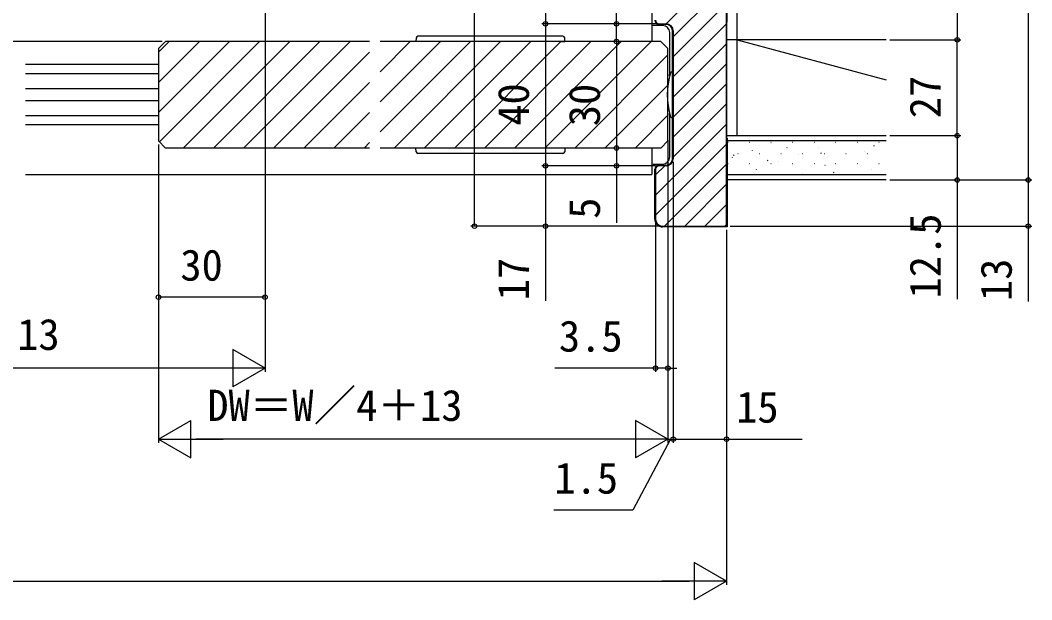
# Model space of a CAD drawing. Units: millimetres, scale not verified. Extents: x -525 to 525, y -783 to 779.
# Drawn here: x -94.5 to 190.5, y -388.8 to -225.6 of the extents above; entities that cross this region are included whole.
import ezdxf
from ezdxf.enums import TextEntityAlignment as Align

# ---------------------------------------------------------------- set-up
doc = ezdxf.new("R2010")
doc.units = ezdxf.units.MM
doc.header["$LTSCALE"] = 4
for name, color, linetype in [('0-5_YKK_12', 2, 'Continuous'), ('0-6_YKK_13', 4, 'Continuous'), ('0-8_YKK_D', 6, 'Continuous'), ('0-A_YSS_K', 3, 'Continuous'), ('0-B_YSS_KE', 3, 'Continuous')]:
    doc.layers.add(name, color=color, linetype=linetype)
doc.styles.add('ＭＳ ゴシック', font='')
doc.styles.get('ＭＳ ゴシック').set_extended_font_data('MS Gothic')

msp = doc.modelspace()

# ---------------------------------------------------------------- linework, layer by layer
at = {"layer": '0-5_YKK_12'}
for p, q in [((83.5, -142.578), (83.5, -231.578)), ((-55.5, -233.578), (-53.5, -231.578)), ((-55.5, -234.607), (-52.47, -231.578)), ((-55.5, -243.093), (-43.985, -231.578)), ((-55.5, -251.578), (-35.499, -231.578)), ((-55.5, -233.578), (-55.5, -259.578)), ((-55.257, -259.82), (-27.014, -231.578)), ((3.91, -231.578), (-53.5, -231.578)), ((-48.529, -261.578), (-18.529, -231.578)), ((-40.044, -261.578), (-10.044, -231.578)), ((-31.558, -261.578), (-1.558, -231.578)), ((86, -231.578), (6.91, -231.578)), ((6.91, -231.595), (6.927, -231.578)), ((6.91, -240.08), (15.412, -231.578)), ((6.91, -248.565), (23.897, -231.578)), ((6.91, -257.051), (32.383, -231.578)), ((10.868, -261.578), (40.868, -231.578)), ((19.353, -261.578), (49.353, -231.578)), ((27.839, -261.578), (57.839, -231.578)), ((36.324, -261.578), (66.324, -231.578)), ((44.809, -261.578), (74.809, -231.578)), ((53.294, -261.578), (83.294, -231.578)), ((86, -231.578), (88, -233.578)), ((88, -259.578), (88, -233.578)), ((-23.073, -261.578), (3.91, -234.595)), ((61.78, -261.578), (88, -235.357)), ((-55.5, -238.078), (-92.992, -238.078)), ((-55.5, -240.678), (-92.992, -240.678)), ((-55.5, -244.878), (-92.992, -244.878)), ((-14.588, -261.578), (3.91, -243.08)), ((70.265, -261.578), (87.976, -243.867)), ((-55.5, -248.278), (-92.992, -248.278)), ((-55.5, -252.478), (-92.992, -252.478)), ((-6.103, -261.578), (3.91, -251.565)), ((78.75, -261.578), (88, -252.328)), ((-55.5, -255.078), (-92.992, -255.078)), ((-53.5, -261.578), (-55.5, -259.578)), ((3.91, -261.578), (-53.5, -261.578)), ((2.383, -261.578), (3.91, -260.051)), ((86, -261.578), (6.91, -261.578)), ((83.5, -261.578), (83.5, -269.078)), ((83.5, -261.578), (83.5, -269.078)), ((86, -261.578), (88, -259.578)), ((-92.992, -269.078), (83.5, -269.078))]:
    msp.add_line(p, q, dxfattribs=at)
at = {"layer": '0-6_YKK_13'}
for p, q in [((83.5, -227.377), (83.5, -227.409)), ((83.5, -227.409), (83.5, -231.578)), ((17.063, -230.547), (17, -231.578)), ((58.438, -230.078), (17.562, -230.078)), ((59, -231.578), (58.937, -230.547)), ((58.002, -231.578), (59, -231.578)), ((88.5, -240.621), (88.478, -240.839)), ((88.478, -241.286), (88.478, -240.839)), ((89.3, -240.178), (89.02, -240.178)), ((89.3, -240.178), (89.3, -252.978)), ((88.478, -252.315), (88.478, -251.869)), ((88.478, -252.315), (88.5, -252.533)), ((89.02, -252.978), (89.3, -252.978)), ((17.063, -262.608), (17, -261.578)), ((59, -261.578), (58.937, -262.608)), ((83.5, -261.578), (83.5, -265.745)), ((58.438, -263.078), (17.562, -263.078)), ((83.5, -265.745), (83.5, -265.777))]:
    msp.add_line(p, q, dxfattribs=at)
for points in [[(86.5, -227.077), (86.5, -227.077), (83.8, -227.077)], [(88.5, -240.621), (88.5, -229.077), (88.5, -229.077)], [(88.5, -264.077), (88.5, -264.077), (88.5, -252.533)], [(83.8, -266.077), (86.5, -266.077), (86.5, -266.077)]]:
    msp.add_lwpolyline(points, dxfattribs=at)
for centre, radius, start, end in [((83.8, -227.377), 0.3, 90, 174.88985), ((86.5, -229.077), 2, 0.00218, 89.99782), ((17.562, -230.578), 0.5, 90, 176.5), ((58.438, -230.578), 0.5, 3.5, 90), ((108.78, -246.578), 20.98, 162.8442, 197.1558), ((89.02, -240.478), 0.3, 90, 162.8442), ((89.02, -252.678), 0.3, 197.1558, 270), ((17.562, -262.578), 0.5, 183.5, 270), ((58.438, -262.578), 0.5, 270, 356.5), ((86.5, -264.077), 2, 270.00218, 359.99782), ((83.8, -265.777), 0.3, 185.11015, 270)]:
    msp.add_arc(centre, radius, start, end, dxfattribs=at)
for centre, major_axis, start_param, end_param in [((83.8, -227.374), (0.212, 0.214), 2.2670055, 2.3561945), ((83.8, -265.78), (-0.212, 0.214), 0.7853982, 0.8745872)]:
    msp.add_ellipse(centre, major_axis=major_axis, ratio=0.991311, start_param=start_param, end_param=end_param, dxfattribs=at)
at = {"layer": '0-8_YKK_D'}
for p, q in [((33.5, -283.578), (33.5, -73.578)), ((53.5, -73.578), (53.5, -226.578)), ((189.5, -86.577), (189.5, -270.577)), ((169.5, -126.077), (169.5, -231.077)), ((-25.5, -222.578), (-25.5, -304.578)), ((-25.5, -222.578), (-25.5, -324.578)), ((84.5, -226.578), (52.5, -226.578)), ((84.5, -226.578), (52.5, -226.578)), ((53.5, -226.578), (53.5, -266.578)), ((84.5, -226.578), (72.5, -226.578)), ((-54.5, -231.578), (-212.8, -231.578)), ((74.952, -231.578), (72.5, -231.578)), ((73.5, -231.578), (73.5, -261.578)), ((150.5, -231.077), (170.5, -231.077)), ((151.5, -231.077), (170.5, -231.077)), ((169.5, -258.077), (169.5, -231.077)), ((88, -259.278), (88, -344.578)), ((88, -259.278), (88, -344.578)), ((88, -259.278), (88, -324.578)), ((150.5, -258.077), (170.5, -258.077)), ((150.5, -258.077), (170.5, -258.077)), ((-55.5, -260.578), (-55.5, -304.578)), ((-55.5, -260.578), (-55.5, -344.578)), ((74.952, -261.578), (72.5, -261.578)), ((84.5, -266.578), (52.5, -266.578)), ((84.5, -266.578), (52.5, -266.578)), ((84.5, -266.578), (72.5, -266.578)), ((89.5, -265.578), (89.5, -344.578)), ((89.5, -265.578), (89.5, -344.578)), ((150.5, -270.577), (190.5, -270.577)), ((150.5, -270.577), (190.5, -270.577)), ((150.5, -270.577), (170.5, -270.577)), ((85.5, -283.578), (32.5, -283.578)), ((85.5, -283.578), (52.5, -283.578)), ((84.5, -282.578), (84.5, -324.578)), ((104.5, -284.577), (104.5, -384.578)), ((104.5, -284.578), (104.5, -344.578)), ((105.5, -283.577), (190.5, -283.577)), ((-25.5, -303.578), (-55.5, -303.578)), ((-25.5, -323.578), (-34.593, -318.328)), ((-34.593, -318.328), (-34.593, -328.828)), ((-36, -323.578), (-158.5, -323.578)), ((-25.5, -323.578), (-43.687, -323.578)), ((-25.5, -323.578), (-34.593, -328.828)), ((84.5, -323.578), (56.173, -323.578)), ((88, -323.578), (84.5, -323.578)), ((88, -323.578), (90.55, -323.578)), ((-55.5, -343.578), (-46.407, -338.328)), ((-46.407, -348.828), (-46.407, -338.328)), ((88, -343.578), (78.907, -338.328)), ((78.907, -338.328), (78.907, -348.828)), ((-55.5, -343.578), (-46.407, -348.828)), ((-55.5, -343.578), (-37.313, -343.578)), ((77.5, -343.578), (-45, -343.578)), ((88, -343.578), (69.813, -343.578)), ((88, -343.578), (78.907, -348.828)), ((88, -343.578), (85.45, -343.578)), ((88, -343.578), (89.5, -343.578)), ((88, -343.578), (89.5, -343.578)), ((89.5, -343.578), (92.05, -343.578)), ((104.5, -383.578), (95.407, -378.328)), ((95.407, -378.328), (95.407, -388.828)), ((-386, -383.578), (94, -383.578)), ((104.5, -383.578), (86.313, -383.578)), ((104.5, -383.578), (95.407, -388.828))]:
    msp.add_line(p, q, dxfattribs=at)
for points in [[(73.5, -231.578), (73.5, -226.578), (73.5, -210.523)], [(169.5, -258.077), (169.5, -270.577), (169.5, -304.127)], [(73.5, -261.578), (73.5, -266.578), (73.5, -282.632)], [(53.5, -266.578), (53.5, -283.578), (53.5, -304.65)], [(189.5, -270.577), (189.5, -283.577), (189.5, -304.855)], [(88.75, -343.578), (78.124, -363.578), (55.851, -363.578)], [(89.5, -343.578), (104.5, -343.578), (125.777, -343.578)]]:
    msp.add_lwpolyline(points, dxfattribs=at)
for centre in [(53.5, -226.578), (53.5, -226.578), (73.5, -226.578), (169.5, -231.077), (169.5, -231.077), (73.5, -231.578), (73.5, -231.578), (169.5, -258.077), (169.5, -258.077), (73.5, -261.578), (73.5, -261.578), (53.5, -266.578), (53.5, -266.578), (73.5, -266.578), (169.5, -270.577), (189.5, -270.577), (189.5, -270.577), (33.5, -283.578), (53.5, -283.578), (189.5, -283.577), (-55.5, -303.578), (-25.5, -303.578), (84.5, -323.578), (88, -323.578), (89.5, -343.578), (89.5, -343.578), (104.5, -343.578)]:
    msp.add_circle(centre, 0.637, dxfattribs=at)
at = {"layer": '0-A_YSS_K'}
for p, q in [((104.5, -86.577), (104.5, -270.577)), ((107.5, -231.077), (107.5, -126.077)), ((87.498, -226.578), (104.5, -209.575)), ((89.5, -230.232), (104.5, -215.232)), ((89.5, -235.889), (104.5, -220.889)), ((89.5, -241.546), (104.5, -226.546)), ((89.5, -247.203), (104.5, -232.203)), ((149.5, -231.077), (104.5, -231.077)), ((89.5, -252.86), (104.5, -237.86)), ((89.5, -258.517), (104.5, -243.517)), ((89.5, -264.173), (104.5, -249.173)), ((84.5, -274.83), (104.5, -254.83)), ((104.5, -258.077), (149.5, -258.077)), ((84.5, -280.487), (104.5, -260.487)), ((149.5, -259.577), (104.5, -259.577)), ((104.836, -259.927), (104.936, -259.927)), ((110.916, -259.927), (111.016, -259.927)), ((116.996, -259.927), (117.096, -259.927)), ((117.267, -260.378), (117.286, -260.371)), ((121.458, -261.556), (121.625, -261.445)), ((123.076, -259.927), (123.176, -259.927)), ((129.156, -259.927), (129.256, -259.927)), ((130.286, -261.45), (130.305, -261.443)), ((135.236, -259.927), (135.336, -259.927)), ((141.316, -259.927), (141.416, -259.927)), ((146.047, -260.952), (146.214, -260.841)), ((147.396, -259.927), (147.496, -259.927)), ((106.201, -264.297), (106.22, -264.29)), ((106.474, -263.638), (106.641, -263.527)), ((107.686, -263.157), (107.786, -263.157)), ((111.781, -262.321), (111.8, -262.314)), ((113.766, -263.157), (113.866, -263.157)), ((116.079, -265.116), (116.246, -265.005)), ((119.846, -263.157), (119.946, -263.157)), ((124.8, -263.393), (124.819, -263.386)), ((125.926, -263.157), (126.026, -263.157)), ((131.063, -263.034), (131.23, -262.923)), ((132.006, -263.157), (132.106, -263.157)), ((137.818, -264.464), (137.837, -264.458)), ((138.086, -263.157), (138.186, -263.157)), ((143.304, -262.522), (143.323, -262.515)), ((144.166, -263.157), (144.266, -263.157)), ((84.5, -269.173), (87.096, -266.578)), ((87.066, -283.578), (104.5, -266.144)), ((104.836, -265.907), (104.936, -265.907)), ((110.916, -265.907), (111.016, -265.907)), ((112.979, -267.579), (112.998, -267.572)), ((116.996, -265.907), (117.096, -265.907)), ((119.219, -265.369), (119.238, -265.362)), ((123.076, -265.907), (123.176, -265.907)), ((129.156, -265.907), (129.256, -265.907)), ((132.238, -266.441), (132.257, -266.434)), ((135.236, -265.907), (135.336, -265.907)), ((141.316, -265.907), (141.416, -265.907)), ((145.256, -267.512), (145.275, -267.506)), ((147.396, -265.907), (147.496, -265.907)), ((104.5, -269.077), (149.5, -269.077)), ((149.5, -270.577), (104.5, -270.577)), ((125.997, -268.65), (126.016, -268.644)), ((134.673, -268.48), (134.84, -268.37)), ((92.723, -283.578), (104.5, -271.801)), ((98.38, -283.578), (104.5, -277.458)), ((104.037, -283.578), (104.5, -283.115))]:
    msp.add_line(p, q, dxfattribs=at)
for points in [[(104.5, -231.077), (107.5, -126.077), (148.747, -222.32)], [(107.5, -258.077), (107.5, -231.077), (149.5, -242.331)]]:
    msp.add_lwpolyline(points, dxfattribs=at)
at = {"layer": '0-B_YSS_KE'}
for p, q in [((85.5, -226.578), (87.5, -226.578)), ((87.5, -226.778), (85.5, -226.778)), ((89.3, -264.578), (89.3, -228.578)), ((89.5, -228.578), (89.5, -264.578)), ((84.3, -281.578), (84.3, -267.578)), ((84.5, -267.578), (84.5, -281.578)), ((85.5, -266.378), (87.5, -266.378)), ((87.5, -266.578), (85.5, -266.578))]:
    msp.add_line(p, q, dxfattribs=at)
for points in [[(104.5, -258.578), (104.5, -98.578), (104.5, -73.578), (86.5, -73.578)], [(86.5, -283.578), (104.5, -283.578), (104.5, -258.578)], [(104.5, -258.778), (104.7, -258.778), (104.7, -283.778), (86.5, -283.778)]]:
    msp.add_lwpolyline(points, dxfattribs=at)
for centre, radius, start, end in [((85.5, -225.578), 1.2, 180.00001, 269.99999), ((85.5, -225.578), 1, 180.00001, 269.99999), ((87.5, -228.578), 2, 0.00001, 89.99999), ((87.5, -228.578), 1.8, 0.00001, 89.99999), ((87.5, -264.578), 2, 270.00001, 359.99999), ((87.5, -264.578), 1.8, 270.00001, 359.99999), ((85.5, -267.578), 1.2, 90.00001, 179.99999), ((85.5, -267.578), 1, 90.00001, 179.99999), ((86.5, -281.578), 2.2, 180.00001, 269.99999), ((86.5, -281.578), 2, 180.00001, 269.99999)]:
    msp.add_arc(centre, radius, start, end, dxfattribs=at)

# ---------------------------------------------------------------- texts
at = {"layer": '0-8_YKK_D', "style": 'ＭＳ ゴシック'}
for s, p in [('27', (167.5, -253.202)), ('40', (51.5, -255.305)), ('30', (71.5, -255.441)), ('5', (71.5, -281.518)), ('12.5', (167.5, -303.968)), ('17', (51.5, -304.491)), ('13', (187.5, -304.696))]:
    msp.add_text(s, height=8.798, rotation=90, dxfattribs=at).set_placement(p, align=Align.BOTTOM_LEFT)
for s, p in [('30', (-49.364, -301.578)), ('DW＝W／4＋13', (-155.273, -321.1)), ('3.5', (57.286, -321.578)), ('DW＝W／4＋13', (-41.773, -341.1)), ('15', (107.209, -341.578)), ('1.5', (56.01, -361.578))]:
    msp.add_text(s, height=8.798, dxfattribs=at).set_placement(p, align=Align.BOTTOM_LEFT)

doc.saveas('drawing.dxf')
